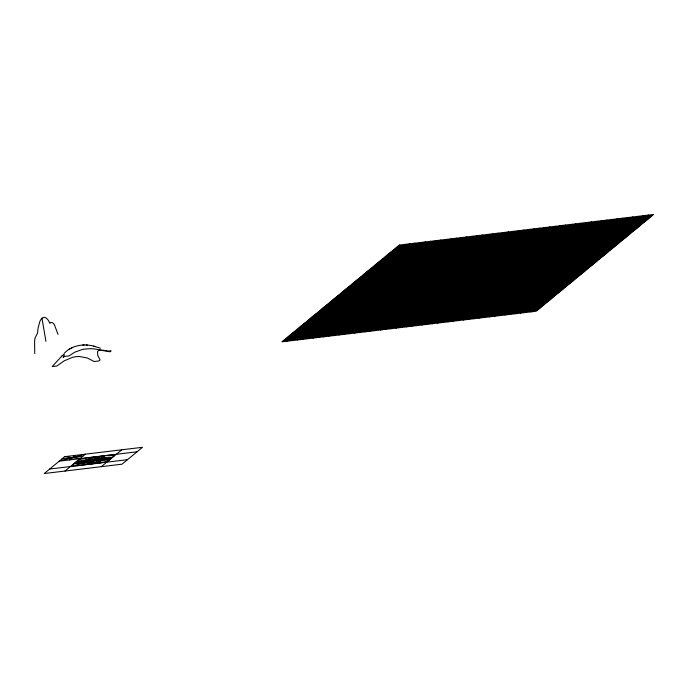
<?xml version="1.0" encoding="UTF-8"?>
<svg xmlns="http://www.w3.org/2000/svg" width="688" height="688" viewBox="0 0 688 688"><rect width="100%" height="100%" fill="white"/><g stroke="black" fill="none" stroke-linecap="round" stroke-linejoin="round"><path stroke-width="1.03" d="M61.954 355.954L52.168 366.601L56.82 366.033L64.328 360.761L72.558 357.339A23.237 18.8 -30.3 0 1 79.404 356.53M64.156 353.391C71.81 345.109 84.297 343.226 94.763 346.46L93.688 346.176M64.698 456.66L44.204 473.542L122.025 464.185L142.511 447.295L64.698 456.66L79.98 458.664M69.608 459.919L75.069 455.413M64.956 471.048L85.441 454.166L59.228 461.166L137.05 451.801M101.274 466.679L121.759 449.797M287.12 341.214L404.587 244.421M292.314 340.586L409.773 243.793M297.5 339.967L414.959 243.165M302.686 339.339L420.153 242.546M307.871 338.72L425.339 241.918M313.066 338.092L430.525 241.299M318.252 337.464L435.71 240.671M327.677 331.53L334.506 325.897M323.437 336.845L440.905 240.052M328.623 336.217L446.091 239.424M333.818 335.598L451.276 238.796M339.003 334.97L456.462 238.177M344.189 334.351L461.657 237.549M349.375 333.723L466.842 236.93M354.561 333.095L472.028 236.302M359.755 332.476L477.214 235.674M364.941 331.848L482.4 235.055M370.127 331.229L487.594 234.427M375.313 330.601L492.78 233.808M380.507 329.973L497.966 233.18M385.693 329.354L503.152 232.561M390.879 328.726L508.346 231.933M396.064 328.107L513.532 231.306M401.259 327.479L518.718 230.686M406.445 326.86L523.903 230.059M411.63 326.232L529.098 229.439M416.816 325.605L534.284 228.812M422.002 324.985L539.469 228.184M427.196 324.358L544.655 227.565M432.382 323.738L549.841 226.937M437.568 323.111L555.035 226.318M442.754 322.483L560.221 225.69M447.948 321.864L565.407 225.071M453.134 321.236L570.593 224.443M458.32 320.617L575.787 223.815M463.506 319.989L580.973 223.196M468.691 319.37L586.159 222.568M473.886 318.742L591.345 221.949M479.072 318.114L596.53 221.321M484.257 317.495L601.725 220.693M489.443 316.867L606.911 220.074M494.638 316.248L612.096 219.446M499.823 315.62L617.282 218.827M505.009 314.992L622.477 218.199M510.195 314.373L627.662 217.58M515.389 313.745L632.848 216.952M520.575 313.126L638.034 216.324M525.761 312.498L643.228 215.705M530.947 311.879L648.414 215.077M49.863 323.016L51.394 322.388L52.933 323.033A18.903 5.263 83.1 0 1 54.464 324.951L58.033 334.377M69.823 348.868L68.748 349.556M72.661 347.397L71.526 347.939M63.76 354.466L64.345 354.982L63.219 357.476L64.448 356.47L69.11 355.902L74.708 352.213L81.941 349.607A23.237 13.485 5.1 0 1 88.795 348.816C96.423 347.887 103.639 352.247 111.121 350.863L109.891 351.86L107.543 351.147M312.524 327.583L319.077 325.837M343.097 331.59L349.65 329.844M70.417 466.55L91.04 461.037M99.39 350.175L103.759 350.235M398.034 246.166L652.233 215.585M396.666 247.293L650.865 216.703M395.299 248.42L649.506 217.829M393.94 249.546L648.139 218.956M392.573 250.673L646.772 220.083M391.205 251.791L645.404 221.209M389.838 252.917L644.037 222.336M388.471 254.044L642.669 223.462M387.103 255.171L641.311 224.589M385.744 256.297L639.943 225.707M384.377 257.424L638.576 226.834M383.01 258.55L637.208 227.96M381.642 259.677L635.841 229.087M380.275 260.795L634.482 230.213M378.907 261.922L633.115 231.34M377.549 263.048L631.747 232.467M376.181 264.175L630.38 233.593M374.814 265.301L629.013 234.711M373.446 266.428L627.645 235.838M372.079 267.555L626.286 236.964M370.72 268.681L624.919 238.091M369.353 269.799L623.552 239.218M367.985 270.926L622.184 240.344M366.618 272.052L620.817 241.471M365.251 273.179L619.449 242.597M363.883 274.306L618.091 243.715M362.524 275.432L616.723 244.842M361.157 276.559L615.356 245.969M359.79 277.685L613.988 247.095M358.422 278.803L612.621 248.222M357.055 279.93L611.262 249.348M355.696 281.057L609.895 250.475M354.329 282.183L608.527 251.602M352.961 283.31L607.16 252.72M351.594 284.436L605.793 253.846M350.226 285.563L604.425 254.973M348.859 286.69L603.066 256.099M347.5 287.808L601.699 257.226M346.133 288.934L600.332 258.353M344.765 290.061L598.964 259.479M343.398 291.187L597.597 260.606M342.031 292.314L596.238 261.724M340.672 293.441L594.871 262.85M339.304 294.567L593.503 263.977M337.937 295.694L592.136 265.104M336.57 296.812L590.768 266.23M335.202 297.938L589.401 267.357M333.835 299.065L588.042 268.483M332.476 300.192L586.675 269.61M331.109 301.318L585.307 270.728M329.741 302.445L583.94 271.855M328.374 303.571L582.573 272.981M327.006 304.698L581.214 274.108M325.639 305.816L579.846 275.234M324.28 306.943L578.479 276.361M322.913 308.069L577.112 277.488M321.545 309.196L575.744 278.614M320.178 310.322L574.377 279.732M318.811 311.449L573.018 280.859M317.452 312.576L571.651 281.985M316.084 313.702L570.283 283.112M314.717 314.829L568.916 284.239M313.35 315.947L567.548 285.365M311.982 317.073L566.181 286.492M310.615 318.2L564.822 287.618M309.256 319.327L563.455 288.736M307.889 320.453L562.087 289.863M306.521 321.58L560.72 290.99M305.154 322.706L559.353 292.116M303.786 323.833L557.994 293.243M302.428 324.951L556.626 294.369M301.06 326.078L555.259 295.496M299.693 327.204L553.892 296.623M298.325 328.331L552.524 297.741M296.958 329.457L551.157 298.867M295.591 330.584L549.798 299.994M294.232 331.711L548.431 301.12M292.864 332.837L547.063 302.247M291.497 333.955L545.696 303.374M290.13 335.082L544.328 304.5M288.762 336.208L542.97 305.627M287.403 337.335L541.602 306.745M286.036 338.462L540.235 307.871M284.669 339.588L538.867 308.998M283.301 340.715L537.5 310.125M61.963 458.913L82.715 456.419M49.674 469.044L127.486 459.679M84.125 344.972L82.801 345.015M79.412 356.513L87.342 357.992L94.17 361.535L98.831 360.985L100.061 359.962L97.705 355.232L97.584 351.663A23.246 7.413 38.4 0 1 99.407 350.192M86.181 345.015L87.213 345.092L86.516 345.041M355.395 321.468L359.213 321.967M302.961 335.46L306.788 335.968M104.61 350.407L106.494 350.854M94.153 346.296L100.414 348.223M49.777 323.085C48.642 320.341 45.649 315.474 42.192 318.028A37.935 10.561 83.1 0 0 39.844 321.554L38.141 327.729L37.487 333.216L35.174 337.662A18.903 5.263 83.1 0 0 34.598 341.317L34.735 353.572M41.977 318.217L45.933 341.334M61.886 356.066A23.246 2.09 -54.8 0 1 63.735 354.509M104.834 457.933C99.253 463.669 88.976 462.895 81.855 462.921C87.462 457.202 97.687 457.941 104.834 457.933M399.401 245.04L281.934 341.841L536.133 311.251L653.6 214.458L399.401 245.04M92.08 461.046A2.718 0.456 -9.7 0 0 96.036 459.962A2.718 0.456 -9.7 0 0 91.951 460.263A2.718 0.456 -9.7 0 0 92.08 461.046M92.261 460.031A8.161 1.376 -9.7 0 0 104.137 456.798A8.161 1.376 -9.7 0 0 91.874 457.683A8.161 1.376 -9.7 0 0 92.261 460.031M99.502 459.808A9.976 1.686 -9.7 0 0 114.01 455.852A9.976 1.686 -9.7 0 0 99.02 456.935A9.976 1.686 -9.7 0 0 99.502 459.808M99.906 461.037A8.161 1.376 -9.7 0 0 111.774 457.795A8.161 1.376 -9.7 0 0 99.519 458.69A8.161 1.376 -9.7 0 0 99.906 461.037M94.987 463.557A10.071 1.694 -9.7 0 0 109.641 459.558A10.071 1.694 -9.7 0 0 94.505 460.65A10.071 1.694 -9.7 0 0 94.987 463.557M86.8 464.538A8.161 1.376 -9.7 0 0 98.668 461.295A8.161 1.376 -9.7 0 0 86.413 462.181A8.161 1.376 -9.7 0 0 86.8 464.538M77.796 465.613A10.036 1.694 -9.7 0 0 92.381 461.631A10.036 1.694 -9.7 0 0 77.314 462.723A10.036 1.694 -9.7 0 0 77.796 465.613M79.154 463.531A8.161 1.376 -9.7 0 0 91.022 460.298A8.161 1.376 -9.7 0 0 78.767 461.184A8.161 1.376 -9.7 0 0 79.154 463.531M82.293 461.88A10.062 1.694 -9.7 0 0 96.922 457.898A10.062 1.694 -9.7 0 0 81.812 458.991A10.062 1.694 -9.7 0 0 82.293 461.88"/></g></svg>
